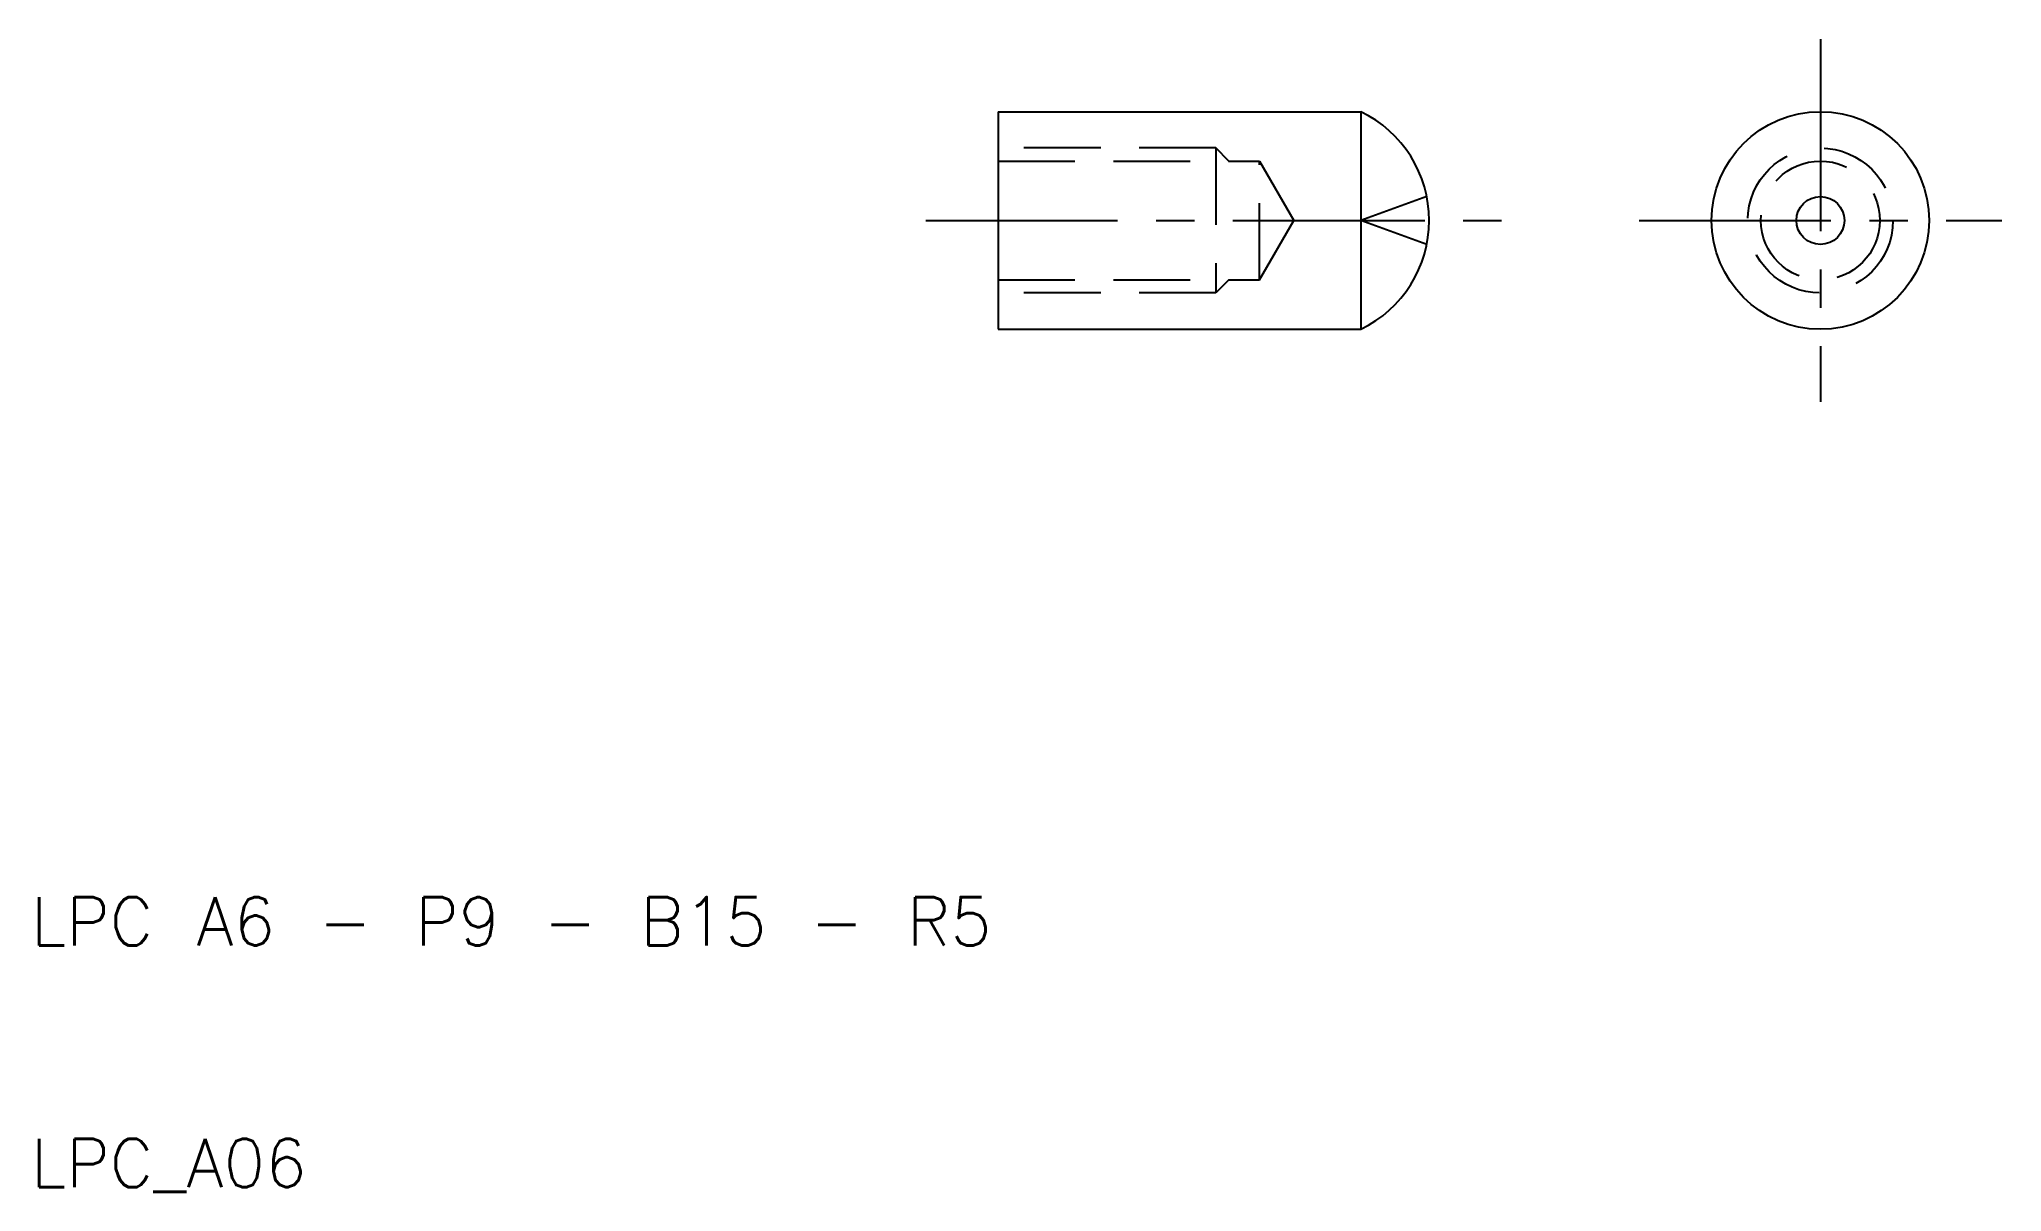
# Model space of a CAD drawing. Extents: x 10.3 to 91.5, y 9.8 to 57.5.
import ezdxf

# ---------------------------------------------------------------- set-up
doc = ezdxf.new("R2010")
doc.units = 0
doc.header["$LTSCALE"] = 0.25
doc.linetypes.add('CENTER', pattern=[50.8, 31.75, -6.35, 6.35, -6.35])
doc.linetypes.add('DASHED', pattern=[19.05, 12.7, -6.35])
doc.layers.get('0').update_dxf_attribs({"linetype": 'CONTINUOUS'})
doc.layers.add('CENTER', color=1, linetype='CENTER')
doc.styles.get("Standard").update_dxf_attribs({"font": 'txt.shx'})

msp = doc.modelspace()

# ---------------------------------------------------------------- linework, layer by layer
for p, q in [((50, 54.5), (65, 54.5)), ((50, 54.5), (50, 45.5)), ((65, 54.5), (65, 45.5)), ((50, 45.5), (65, 45.5))]:
    msp.add_line(p, q)
at = {"color": 3, "linetype": 'DASHED'}
for p, q in [((59, 53), (50, 53)), ((59, 53), (59, 47)), ((59.542, 52.459), (59, 53)), ((50, 52.459), (60.8, 52.459)), ((60.8, 47.541), (60.8, 52.459)), ((60.8, 52.459), (62.219, 50)), ((67.721, 50.991), (65, 50)), ((60.8, 47.541), (62.219, 50)), ((67.721, 49.009), (65, 50)), ((50, 47.541), (60.8, 47.541)), ((59.542, 47.541), (59, 47)), ((59, 47), (50, 47))]:
    msp.add_line(p, q, dxfattribs=at)
for radius in [4.5, 0.991]:
    msp.add_circle((84, 50), radius)
for radius in [3, 2.458]:
    msp.add_circle((84, 50), radius, dxfattribs=at)
msp.add_arc((62.821, 50), 5, 295.84193, 64.15807)
at = {"layer": 'CENTER', "color": 1, "linetype": 'CENTER'}
for p, q in [((84, 57.5), (84, 42.5)), ((47, 50), (70.821, 50)), ((76.5, 50), (91.5, 50))]:
    msp.add_line(p, q, dxfattribs=at)

# ---------------------------------------------------------------- texts
for s, p in [('LPC A6 - P9 - B15 - R5', (10, 20)), ('LPC_A06', (10, 10))]:
    msp.add_text(s, height=2).set_placement(p)

doc.saveas('drawing.dxf')
